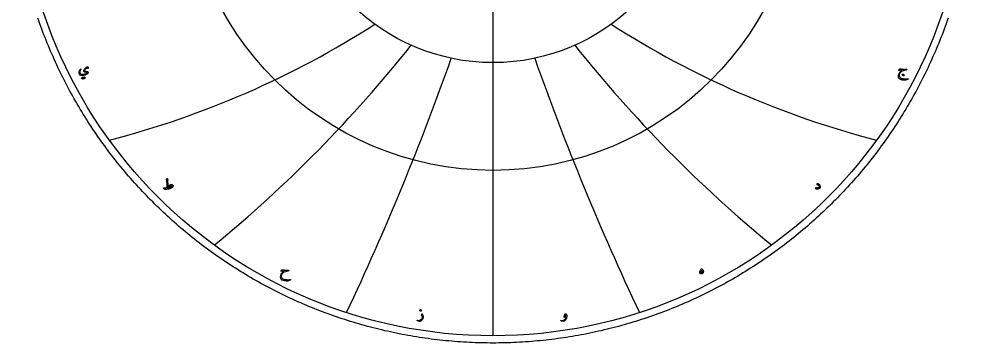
# Model space of a CAD drawing. Header units: millimetres. Extents: x -256 to 256, y -256 to 260.
# Drawn here: x -252 to 252, y -256 to -84 of the extents above; entities that cross this region are included whole.
import ezdxf

# ---------------------------------------------------------------- set-up
doc = ezdxf.new("R2010")
doc.units = ezdxf.units.MM
for name, color, linetype in [('CUT_OUTER', 1, 'Continuous'), ('ENGRAVE', 7, 'Continuous'), ('TEXT', 5, 'Continuous')]:
    doc.layers.add(name, color=color, linetype=linetype)

msp = doc.modelspace()

# ---------------------------------------------------------------- linework, layer by layer
at = {"layer": 'CUT_OUTER'}
msp.add_lwpolyline([(242.12, -83.3), (241.61, -84.78), (241.08, -86.26), (240.55, -87.74), (240.01, -89.21), (239.45, -90.68), (238.89, -92.15), (238.32, -93.62), (237.74, -95.08), (237.16, -96.53), (236.56, -97.99), (235.95, -99.44), (235.34, -100.88), (234.72, -102.32), (234.08, -103.76), (233.44, -105.2), (232.79, -106.63), (232.13, -108.05), (231.47, -109.48), (230.79, -110.89), (230.11, -112.31), (229.41, -113.72), (228.71, -115.12), (228, -116.52), (227.28, -117.92), (226.55, -119.31), (225.82, -120.7), (225.07, -122.08), (224.32, -123.46), (223.56, -124.84), (222.79, -126.21), (222.01, -127.57), (221.22, -128.93), (220.43, -130.29), (219.62, -131.64), (218.81, -132.98), (217.99, -134.32), (217.16, -135.66), (216.32, -136.99), (215.48, -138.31), (214.63, -139.63), (213.77, -140.94), (212.9, -142.25), (212.02, -143.56), (211.14, -144.86), (210.24, -146.15), (209.34, -147.44), (208.43, -148.72), (207.52, -149.99), (206.59, -151.26), (205.66, -152.53), (204.72, -153.79), (203.77, -155.04), (202.82, -156.29), (201.86, -157.53), (200.89, -158.77), (199.91, -160), (198.92, -161.22), (197.93, -162.44), (196.93, -163.65), (195.92, -164.85), (194.91, -166.05), (193.88, -167.24), (192.85, -168.43), (191.82, -169.61), (190.77, -170.79), (189.72, -171.95), (188.66, -173.11), (187.6, -174.27), (186.52, -175.42), (185.44, -176.56), (184.36, -177.69), (183.26, -178.82), (182.16, -179.94), (181.05, -181.05), (179.94, -182.16), (178.82, -183.26), (177.69, -184.36), (176.56, -185.44), (175.42, -186.52), (174.27, -187.6), (173.11, -188.66), (171.95, -189.72), (170.79, -190.77), (169.61, -191.82), (168.43, -192.85), (167.24, -193.88), (166.05, -194.91), (164.85, -195.92), (163.65, -196.93), (162.44, -197.93), (161.22, -198.92), (160, -199.91), (158.77, -200.89), (157.53, -201.86), (156.29, -202.82), (155.04, -203.77), (153.79, -204.72), (152.53, -205.66), (151.26, -206.59), (149.99, -207.52), (148.72, -208.43), (147.44, -209.34), (146.15, -210.24), (144.86, -211.14), (143.56, -212.02), (142.25, -212.9), (140.94, -213.77), (139.63, -214.63), (138.31, -215.48), (136.99, -216.32), (135.66, -217.16), (134.32, -217.99), (132.98, -218.81), (131.64, -219.62), (130.29, -220.43), (128.93, -221.22), (127.57, -222.01), (126.21, -222.79), (124.84, -223.56), (123.46, -224.32), (122.08, -225.07), (120.7, -225.82), (119.31, -226.55), (117.92, -227.28), (116.52, -228), (115.12, -228.71), (113.72, -229.41), (112.31, -230.11), (110.89, -230.79), (109.48, -231.47), (108.05, -232.13), (106.63, -232.79), (105.2, -233.44), (103.76, -234.08), (102.32, -234.72), (100.88, -235.34), (99.44, -235.95), (97.99, -236.56), (96.53, -237.16), (95.08, -237.74), (93.62, -238.32), (92.15, -238.89), (90.68, -239.45), (89.21, -240.01), (87.74, -240.55), (86.26, -241.08), (84.78, -241.61), (83.3, -242.12), (81.81, -242.63), (80.32, -243.13), (78.82, -243.61), (77.33, -244.09), (75.83, -244.56), (74.33, -245.02), (72.82, -245.48), (71.31, -245.92), (69.8, -246.35), (68.29, -246.77), (66.78, -247.19), (65.26, -247.59), (63.74, -247.99), (62.22, -248.38), (60.69, -248.75), (59.16, -249.12), (57.63, -249.48), (56.1, -249.83), (54.57, -250.17), (53.03, -250.5), (51.49, -250.82), (49.95, -251.13), (48.41, -251.43), (46.87, -251.72), (45.32, -252.01), (43.77, -252.28), (42.23, -252.54), (40.68, -252.8), (39.12, -253.04), (37.57, -253.28), (36.02, -253.5), (34.46, -253.72), (32.9, -253.93), (31.34, -254.12), (29.78, -254.31), (28.22, -254.49), (26.66, -254.66), (25.1, -254.82), (23.53, -254.97), (21.97, -255.11), (20.4, -255.24), (18.84, -255.36), (17.27, -255.47), (15.7, -255.57), (14.13, -255.66), (12.56, -255.74), (10.99, -255.81), (9.42, -255.88), (7.85, -255.93), (6.28, -255.97), (4.71, -256.01), (3.14, -256.03), (1.57, -256.05), (0, -256.05), (-1.57, -256.05), (-3.14, -256.03), (-4.71, -256.01), (-6.28, -255.97), (-7.85, -255.93), (-9.42, -255.88), (-10.99, -255.81), (-12.56, -255.74), (-14.13, -255.66), (-15.7, -255.57), (-17.27, -255.47), (-18.84, -255.36), (-20.4, -255.24), (-21.97, -255.11), (-23.53, -254.97), (-25.1, -254.82), (-26.66, -254.66), (-28.22, -254.49), (-29.78, -254.31), (-31.34, -254.12), (-32.9, -253.93), (-34.46, -253.72), (-36.02, -253.5), (-37.57, -253.28), (-39.12, -253.04), (-40.68, -252.8), (-42.23, -252.54), (-43.77, -252.28), (-45.32, -252.01), (-46.87, -251.72), (-48.41, -251.43), (-49.95, -251.13), (-51.49, -250.82), (-53.03, -250.5), (-54.57, -250.17), (-56.1, -249.83), (-57.63, -249.48), (-59.16, -249.12), (-60.69, -248.75), (-62.22, -248.38), (-63.74, -247.99), (-65.26, -247.59), (-66.78, -247.19), (-68.29, -246.77), (-69.8, -246.35), (-71.31, -245.92), (-72.82, -245.48), (-74.33, -245.02), (-75.83, -244.56), (-77.33, -244.09), (-78.82, -243.61), (-80.32, -243.13), (-81.81, -242.63), (-83.3, -242.12), (-84.78, -241.61), (-86.26, -241.08), (-87.74, -240.55), (-89.21, -240.01), (-90.68, -239.45), (-92.15, -238.89), (-93.62, -238.32), (-95.08, -237.74), (-96.53, -237.16), (-97.99, -236.56), (-99.44, -235.95), (-100.88, -235.34), (-102.32, -234.72), (-103.76, -234.08), (-105.2, -233.44), (-106.63, -232.79), (-108.05, -232.13), (-109.48, -231.47), (-110.89, -230.79), (-112.31, -230.11), (-113.72, -229.41), (-115.12, -228.71), (-116.52, -228), (-117.92, -227.28), (-119.31, -226.55), (-120.7, -225.82), (-122.08, -225.07), (-123.46, -224.32), (-124.84, -223.56), (-126.21, -222.79), (-127.57, -222.01), (-128.93, -221.22), (-130.29, -220.43), (-131.64, -219.62), (-132.98, -218.81), (-134.32, -217.99), (-135.66, -217.16), (-136.99, -216.32), (-138.31, -215.48), (-139.63, -214.63), (-140.94, -213.77), (-142.25, -212.9), (-143.56, -212.02), (-144.86, -211.14), (-146.15, -210.24), (-147.44, -209.34), (-148.72, -208.43), (-149.99, -207.52), (-151.26, -206.59), (-152.53, -205.66), (-153.79, -204.72), (-155.04, -203.77), (-156.29, -202.82), (-157.53, -201.86), (-158.77, -200.89), (-160, -199.91), (-161.22, -198.92), (-162.44, -197.93), (-163.65, -196.93), (-164.85, -195.92), (-166.05, -194.91), (-167.24, -193.88), (-168.43, -192.85), (-169.61, -191.82), (-170.79, -190.77), (-171.95, -189.72), (-173.11, -188.66), (-174.27, -187.6), (-175.42, -186.52), (-176.56, -185.44), (-177.69, -184.36), (-178.82, -183.26), (-179.94, -182.16), (-181.05, -181.05), (-182.16, -179.94), (-183.26, -178.82), (-184.36, -177.69), (-185.44, -176.56), (-186.52, -175.42), (-187.6, -174.27), (-188.66, -173.11), (-189.72, -171.95), (-190.77, -170.79), (-191.82, -169.61), (-192.85, -168.43), (-193.88, -167.24), (-194.91, -166.05), (-195.92, -164.85), (-196.93, -163.65), (-197.93, -162.44), (-198.92, -161.22), (-199.91, -160), (-200.89, -158.77), (-201.86, -157.53), (-202.82, -156.29), (-203.77, -155.04), (-204.72, -153.79), (-205.66, -152.53), (-206.59, -151.26), (-207.52, -149.99), (-208.43, -148.72), (-209.34, -147.44), (-210.24, -146.15), (-211.14, -144.86), (-212.02, -143.56), (-212.9, -142.25), (-213.77, -140.94), (-214.63, -139.63), (-215.48, -138.31), (-216.32, -136.99), (-217.16, -135.66), (-217.99, -134.32), (-218.81, -132.98), (-219.62, -131.64), (-220.43, -130.29), (-221.22, -128.93), (-222.01, -127.57), (-222.79, -126.21), (-223.56, -124.84), (-224.32, -123.46), (-225.07, -122.08), (-225.82, -120.7), (-226.55, -119.31), (-227.28, -117.92), (-228, -116.52), (-228.71, -115.12), (-229.41, -113.72), (-230.11, -112.31), (-230.79, -110.89), (-231.47, -109.48), (-232.13, -108.05), (-232.79, -106.63), (-233.44, -105.2), (-234.08, -103.76), (-234.72, -102.32), (-235.34, -100.88), (-235.95, -99.44), (-236.56, -97.99), (-237.16, -96.53), (-237.74, -95.08), (-238.32, -93.62), (-238.89, -92.15), (-239.45, -90.68), (-240.01, -89.21), (-240.55, -87.74), (-241.08, -86.26), (-241.61, -84.78), (-242.12, -83.3)], dxfattribs=at)
at = {"layer": 'ENGRAVE'}
for points in [[(0, -252.2), (0, 252.2)], [(0, -252.2), (0, -106.97)]]:
    msp.add_lwpolyline(points, dxfattribs=at)
for radius in [252.2, 164.25, 106.97]:
    msp.add_circle((0, 0), radius, dxfattribs=at)
for centre, radius, start, end in [((-327.64, 327.64), 491.6, 284.5572, 302.5898), ((327.64, 327.64), 491.6, 237.4102, 255.4428), ((-600.53, 346.72), 712.62, 309.39277, 321.41452), ((600.53, 346.72), 712.62, 218.58548, 230.60723), ((-1337.77, 358.45), 1394.66, 334.59625, 340.60713), ((1337.77, 358.45), 1394.66, 199.39287, 205.40375)]:
    msp.add_arc(centre, radius, start, end, dxfattribs=at)
at = {"layer": 'TEXT'}
for points in [[(-215.51, -110.07), (-215.76, -109.98), (-216.04, -109.98), (-216.35, -110.06), (-216.69, -110.21), (-216.9, -110.36), (-217.08, -110.54), (-217.22, -110.75), (-217.33, -110.99), (-217.34, -111.03), (-217.34, -111.08), (-217.33, -111.14), (-217.31, -111.19), (-217.19, -111.35), (-216.98, -111.48), (-216.69, -111.56), (-216.32, -111.61), (-215.95, -111.65), (-215.69, -111.72), (-215.52, -111.82), (-215.45, -111.96), (-215.45, -112.24), (-215.5, -112.49), (-215.62, -112.71), (-215.8, -112.9), (-216.38, -113.29), (-216.99, -113.58), (-217.64, -113.77), (-218.33, -113.85), (-219.09, -113.8), (-219.65, -113.57), (-220.02, -113.17), (-220.21, -112.6), (-220.22, -112.28), (-220.17, -111.94), (-220.07, -111.57), (-219.91, -111.17), (-219.86, -111.06), (-219.8, -110.96), (-219.74, -110.85), (-219.69, -110.76), (-219.62, -110.66), (-219.56, -110.57), (-219.49, -110.48), (-219.43, -110.39), (-219.39, -110.36), (-219.36, -110.34), (-219.33, -110.35), (-219.3, -110.38), (-219.29, -110.41), (-219.28, -110.45), (-219.29, -110.48), (-219.31, -110.52), (-219.63, -111.03), (-219.82, -111.49), (-219.88, -111.9), (-219.81, -112.27), (-219.58, -112.65), (-219.24, -112.92), (-218.8, -113.07), (-218.26, -113.12), (-217.56, -113.06), (-216.93, -112.92), (-216.36, -112.69), (-215.87, -112.37), (-215.84, -112.34), (-215.83, -112.31), (-215.84, -112.28), (-215.86, -112.26), (-215.97, -112.21), (-216.15, -112.16), (-216.41, -112.13), (-216.74, -112.1), (-217.08, -112.06), (-217.34, -111.98), (-217.52, -111.87), (-217.61, -111.72), (-217.66, -111.54), (-217.67, -111.35), (-217.65, -111.15), (-217.6, -110.95), (-217.43, -110.55), (-217.19, -110.18), (-216.88, -109.84), (-216.51, -109.53), (-216.41, -109.46), (-216.31, -109.4), (-216.22, -109.34), (-216.13, -109.3), (-216.04, -109.27), (-215.96, -109.24), (-215.88, -109.22), (-215.8, -109.21), (-215.51, -109.24), (-215.33, -109.37), (-215.26, -109.6), (-215.31, -109.93), (-215.34, -110.02), (-215.39, -110.08), (-215.44, -110.09), (-215.51, -110.07)], [(220.09, -110.55), (219.9, -110.96), (219.88, -110.99), (219.87, -111.01), (219.84, -111.03), (219.82, -111.03), (218.96, -111.17), (218.24, -111.34), (217.66, -111.53), (217.22, -111.76), (216.61, -112.26), (216.21, -112.81), (216.04, -113.41), (216.09, -114.06), (216.22, -114.41), (216.45, -114.72), (216.78, -114.99), (217.2, -115.22), (217.5, -115.33), (217.86, -115.41), (218.3, -115.47), (218.82, -115.52), (219.09, -115.53), (219.36, -115.54), (219.63, -115.54), (219.89, -115.54), (220.14, -115.53), (220.39, -115.52), (220.64, -115.51), (220.88, -115.49), (220.93, -115.49), (220.98, -115.49), (221.01, -115.5), (221.03, -115.52), (221.04, -115.55), (221.05, -115.57), (221.04, -115.6), (221.03, -115.62), (221.02, -115.64), (221.01, -115.65), (221, -115.66), (220.99, -115.67), (220.98, -115.67), (220.96, -115.68), (220.95, -115.69), (220.93, -115.69), (220.71, -115.77), (220.51, -115.84), (220.34, -115.92), (220.2, -116), (220.1, -116.05), (220.02, -116.1), (219.94, -116.14), (219.87, -116.17), (219.82, -116.2), (219.77, -116.22), (219.73, -116.23), (219.7, -116.24), (218.64, -116.28), (217.74, -116.2), (217, -116.01), (216.42, -115.7), (216, -115.28), (215.75, -114.76), (215.67, -114.13), (215.77, -113.4), (216.02, -112.66), (216.42, -112.03), (216.96, -111.51), (217.64, -111.1), (217.16, -111), (216.74, -110.98), (216.38, -111.03), (216.08, -111.15), (216.05, -111.16), (216.03, -111.17), (216, -111.17), (215.98, -111.17), (215.97, -111.16), (215.96, -111.15), (215.95, -111.13), (215.95, -111.11), (215.96, -111.02), (215.97, -110.92), (216, -110.83), (216.02, -110.73), (216.12, -110.55), (216.28, -110.42), (216.49, -110.33), (216.77, -110.29), (216.94, -110.29), (217.16, -110.31), (217.42, -110.35), (217.72, -110.41), (218.03, -110.46), (218.32, -110.5), (218.59, -110.52), (218.83, -110.52), (218.94, -110.52), (219.06, -110.51), (219.19, -110.5), (219.33, -110.49), (219.47, -110.47), (219.62, -110.45), (219.78, -110.43), (219.94, -110.41), (220.03, -110.4), (220.09, -110.43), (220.11, -110.47), (220.09, -110.55)], [(-217.68, -114.53), (-217.67, -114.52), (-217.65, -114.52), (-217.64, -114.52), (-217.61, -114.52), (-217.54, -114.55), (-217.46, -114.58), (-217.39, -114.61), (-217.32, -114.65), (-217.26, -114.69), (-217.19, -114.73), (-217.13, -114.78), (-217.06, -114.84), (-217.05, -114.85), (-217.05, -114.87), (-217.05, -114.89), (-217.06, -114.91), (-217.43, -115.49), (-217.44, -115.5), (-217.45, -115.5), (-217.47, -115.49), (-217.5, -115.48), (-217.51, -115.46), (-217.54, -115.44), (-217.58, -115.42), (-217.63, -115.39), (-217.69, -115.35), (-217.76, -115.31), (-217.84, -115.26), (-217.94, -115.21), (-218.23, -115.66), (-218.25, -115.68), (-218.26, -115.68), (-218.29, -115.67), (-218.31, -115.66), (-218.33, -115.64), (-218.37, -115.62), (-218.41, -115.59), (-218.47, -115.55), (-218.55, -115.5), (-218.63, -115.45), (-218.74, -115.39), (-218.85, -115.32), (-218.87, -115.3), (-218.87, -115.29), (-218.87, -115.28), (-218.86, -115.27), (-218.48, -114.7), (-218.47, -114.69), (-218.46, -114.69), (-218.44, -114.69), (-218.42, -114.69), (-218.35, -114.71), (-218.29, -114.73), (-218.23, -114.76), (-218.17, -114.79), (-218.11, -114.83), (-218.06, -114.86), (-218.01, -114.9), (-217.95, -114.94)], [(218.09, -113.05), (218.1, -113.05), (218.11, -113.04), (218.13, -113.04), (218.15, -113.04), (218.3, -113.1), (218.44, -113.17), (218.58, -113.26), (218.7, -113.36), (218.71, -113.38), (218.72, -113.4), (218.72, -113.41), (218.71, -113.43), (218.35, -114.01), (218.33, -114.03), (218.31, -114.03), (218.29, -114.02), (218.27, -114.01), (218.25, -113.99), (218.21, -113.97), (218.17, -113.94), (218.11, -113.9), (218.03, -113.85), (217.95, -113.8), (217.84, -113.74), (217.73, -113.67), (217.71, -113.65), (217.7, -113.64), (217.7, -113.63), (217.71, -113.62)], [(-173.64, -168.97), (-173.61, -168.89), (-173.57, -168.81), (-173.55, -168.75), (-173.52, -168.69), (-173.5, -168.65), (-173.48, -168.61), (-173.47, -168.59), (-173.47, -168.58), (-173.45, -168.56), (-173.44, -168.55), (-173.42, -168.54), (-173.4, -168.54), (-173.38, -168.54), (-173.36, -168.55), (-173.35, -168.56), (-173.34, -168.58), (-173.3, -168.68), (-173.26, -168.77), (-173.23, -168.85), (-173.2, -168.91), (-173.19, -168.94), (-173.17, -168.97), (-173.15, -169), (-173.12, -169.03), (-173.09, -169.07), (-173.06, -169.11), (-173.03, -169.15), (-172.99, -169.19), (-172.97, -169.23), (-172.96, -169.27), (-172.97, -169.31), (-172.99, -169.35), (-173.14, -169.54), (-173.16, -169.58), (-173.17, -169.61), (-173.18, -169.64), (-173.18, -169.68), (-173.1, -170.53), (-173.06, -171.22), (-173.03, -171.75), (-173.04, -172.11), (-173.05, -172.25), (-173.06, -172.38), (-173.07, -172.49), (-173.08, -172.59), (-173.09, -172.68), (-173.1, -172.76), (-173.11, -172.82), (-173.12, -172.88), (-172.89, -172.7), (-172.67, -172.54), (-172.47, -172.4), (-172.29, -172.28), (-172.13, -172.17), (-171.98, -172.08), (-171.86, -172), (-171.75, -171.94), (-171.55, -171.86), (-171.37, -171.79), (-171.2, -171.74), (-171.04, -171.71), (-170.96, -171.71), (-170.87, -171.73), (-170.78, -171.76), (-170.69, -171.81), (-170.5, -171.95), (-170.36, -172.07), (-170.27, -172.2), (-170.24, -172.32), (-170.24, -172.45), (-170.27, -172.6), (-170.33, -172.76), (-170.42, -172.94), (-170.51, -173.12), (-170.6, -173.27), (-170.68, -173.39), (-170.76, -173.48), (-170.91, -173.59), (-171.17, -173.72), (-171.53, -173.86), (-172.01, -174.01), (-172.28, -174.09), (-172.55, -174.16), (-172.82, -174.22), (-173.1, -174.27), (-173.38, -174.31), (-173.66, -174.34), (-173.95, -174.37), (-174.24, -174.39), (-174.35, -174.37), (-174.45, -174.34), (-174.54, -174.32), (-174.63, -174.28), (-174.72, -174.25), (-174.8, -174.2), (-174.88, -174.16), (-174.95, -174.11), (-175.08, -174.02), (-175.19, -173.92), (-175.28, -173.82), (-175.35, -173.72), (-175.38, -173.64), (-175.39, -173.59), (-175.37, -173.56), (-175.32, -173.55), (-175.17, -173.57), (-175.02, -173.58), (-174.85, -173.59), (-174.67, -173.6), (-174.48, -173.6), (-174.28, -173.59), (-174.07, -173.58), (-173.85, -173.57), (-173.33, -173.07), (-173.33, -172.86), (-173.32, -172.66), (-173.32, -172.45), (-173.32, -172.25), (-173.33, -172.04), (-173.34, -171.82), (-173.36, -171.61), (-173.37, -171.39), (-173.39, -171.17), (-173.41, -170.96), (-173.44, -170.76), (-173.46, -170.56), (-173.48, -170.37), (-173.5, -170.19), (-173.52, -170.02), (-173.54, -169.85), (-173.56, -169.69), (-173.58, -169.55), (-173.6, -169.43), (-173.61, -169.33), (-173.62, -169.25), (-173.63, -169.19), (-173.64, -169.14), (-173.65, -169.11), (-173.66, -169.08), (-173.66, -169.04), (-173.65, -169.01), (-173.64, -168.97)], [(172.39, -171.68), (172.42, -171.59), (172.45, -171.51), (172.48, -171.43), (172.51, -171.37), (172.54, -171.31), (172.57, -171.26), (172.59, -171.22), (172.61, -171.19), (172.65, -171.16), (172.69, -171.15), (172.74, -171.16), (172.79, -171.18), (173.25, -171.48), (173.6, -171.84), (173.85, -172.25), (173.99, -172.7), (174.01, -172.83), (174.03, -172.96), (174.03, -173.08), (174.03, -173.21), (174.02, -173.32), (174.01, -173.44), (173.98, -173.54), (173.95, -173.65), (173.93, -173.7), (173.89, -173.75), (173.84, -173.8), (173.79, -173.83), (173.61, -173.92), (173.42, -174), (173.22, -174.07), (173.02, -174.12), (172.81, -174.16), (172.6, -174.19), (172.38, -174.21), (172.17, -174.22), (171.91, -174.18), (171.75, -174.03), (171.69, -173.78), (171.73, -173.43), (171.75, -173.39), (171.77, -173.36), (171.79, -173.34), (171.82, -173.33), (171.85, -173.33), (171.88, -173.34), (171.91, -173.36), (171.94, -173.38), (172.04, -173.43), (172.16, -173.46), (172.33, -173.47), (172.52, -173.45), (172.95, -173.39), (173.29, -173.32), (173.56, -173.24), (173.75, -173.16), (173.76, -173.15), (173.77, -173.13), (173.77, -173.1), (173.77, -173.07), (173.64, -172.7), (173.38, -172.38), (173.01, -172.1), (172.51, -171.86), (172.44, -171.82), (172.4, -171.78), (172.38, -171.74), (172.39, -171.68)], [(-171.99, -172.59), (-172.29, -172.72), (-172.62, -172.91), (-172.99, -173.18), (-173.39, -173.52), (-173, -173.47), (-172.63, -173.41), (-172.28, -173.34), (-171.95, -173.26), (-171.64, -173.16), (-171.36, -173.06), (-171.09, -172.95), (-170.84, -172.83), (-171.01, -172.63), (-171.26, -172.52), (-171.58, -172.51), (-171.99, -172.59)], [(110.75, -216.61), (110.82, -216.58), (110.9, -216.57), (110.98, -216.59), (111.07, -216.63), (111.3, -216.79), (111.5, -216.96), (111.65, -217.16), (111.78, -217.38), (111.86, -217.6), (111.91, -217.83), (111.91, -218.07), (111.88, -218.31), (111.81, -218.53), (111.73, -218.73), (111.62, -218.9), (111.48, -219.05), (111.33, -219.17), (111.17, -219.25), (110.99, -219.3), (110.81, -219.32), (110.57, -219.3), (110.37, -219.23), (110.22, -219.12), (110.11, -218.95), (110.05, -218.74), (110.02, -218.51), (110.04, -218.24), (110.1, -217.95), (110.2, -217.64), (110.33, -217.35), (110.5, -217.08), (110.7, -216.82), (110.71, -216.81), (110.71, -216.79), (110.71, -216.76), (110.72, -216.72), (110.72, -216.68), (110.73, -216.64), (110.74, -216.62), (110.75, -216.61)], [(-108.62, -217.38), (-108.8, -217.8), (-108.82, -217.83), (-108.84, -217.85), (-108.86, -217.86), (-108.89, -217.87), (-109.75, -218.01), (-110.47, -218.17), (-111.04, -218.37), (-111.48, -218.6), (-112.1, -219.1), (-112.49, -219.65), (-112.66, -220.25), (-112.62, -220.9), (-112.48, -221.25), (-112.25, -221.56), (-111.93, -221.83), (-111.51, -222.06), (-111.21, -222.16), (-110.84, -222.25), (-110.4, -222.31), (-109.89, -222.35), (-109.61, -222.37), (-109.35, -222.38), (-109.08, -222.38), (-108.82, -222.38), (-108.56, -222.37), (-108.31, -222.36), (-108.07, -222.35), (-107.83, -222.33), (-107.77, -222.33), (-107.73, -222.33), (-107.69, -222.34), (-107.67, -222.36), (-107.66, -222.39), (-107.66, -222.41), (-107.66, -222.44), (-107.67, -222.46), (-107.68, -222.48), (-107.69, -222.49), (-107.7, -222.5), (-107.72, -222.5), (-107.73, -222.51), (-107.74, -222.52), (-107.76, -222.52), (-107.77, -222.53), (-108, -222.6), (-108.19, -222.68), (-108.36, -222.75), (-108.51, -222.83), (-108.6, -222.89), (-108.69, -222.94), (-108.76, -222.98), (-108.83, -223.01), (-108.89, -223.04), (-108.94, -223.05), (-108.98, -223.07), (-109, -223.07), (-110.06, -223.11), (-110.96, -223.04), (-111.7, -222.85), (-112.29, -222.54), (-112.71, -222.12), (-112.96, -221.6), (-113.03, -220.97), (-112.94, -220.23), (-112.68, -219.49), (-112.29, -218.86), (-111.75, -218.34), (-111.06, -217.93), (-111.55, -217.84), (-111.97, -217.82), (-112.33, -217.87), (-112.63, -217.99), (-112.65, -218), (-112.68, -218), (-112.7, -218), (-112.72, -218), (-112.74, -218), (-112.75, -217.99), (-112.76, -217.97), (-112.76, -217.95), (-112.75, -217.85), (-112.73, -217.76), (-112.71, -217.66), (-112.68, -217.57), (-112.58, -217.39), (-112.43, -217.25), (-112.21, -217.17), (-111.94, -217.13), (-111.77, -217.13), (-111.55, -217.15), (-111.29, -217.19), (-110.99, -217.24), (-110.67, -217.3), (-110.38, -217.34), (-110.12, -217.36), (-109.88, -217.36), (-109.76, -217.36), (-109.64, -217.35), (-109.51, -217.34), (-109.38, -217.33), (-109.23, -217.31), (-109.08, -217.29), (-108.93, -217.27), (-108.76, -217.24), (-108.67, -217.24), (-108.62, -217.26), (-108.6, -217.31), (-108.62, -217.38)], [(111.49, -218.27), (111.52, -218.23), (111.53, -218.18), (111.5, -218.12), (111.45, -218.04), (111.27, -217.85), (111.1, -217.71), (110.93, -217.63), (110.76, -217.61), (110.68, -217.62), (110.61, -217.66), (110.54, -217.73), (110.48, -217.83), (110.43, -217.94), (110.4, -218.03), (110.39, -218.11), (110.4, -218.18), (110.45, -218.31), (110.55, -218.4), (110.68, -218.45), (110.85, -218.47), (111.04, -218.46), (111.21, -218.42), (111.36, -218.36), (111.49, -218.27)], [(-37.87, -240.61), (-37.87, -240.6), (-37.87, -240.59), (-37.86, -240.58), (-37.85, -240.57), (-37.83, -240.57), (-37.8, -240.58), (-37.77, -240.6), (-37.74, -240.63), (-37.59, -240.8), (-37.47, -241), (-37.37, -241.22), (-37.29, -241.46), (-37.22, -241.73), (-37.18, -241.99), (-37.17, -242.25), (-37.18, -242.5), (-37.25, -242.83), (-37.36, -243.15), (-37.52, -243.46), (-37.72, -243.75), (-37.96, -244.02), (-38.24, -244.24), (-38.55, -244.4), (-38.9, -244.52), (-38.99, -244.54), (-39.08, -244.55), (-39.18, -244.54), (-39.27, -244.51), (-39.48, -244.44), (-39.68, -244.37), (-39.85, -244.3), (-40, -244.25), (-40.13, -244.19), (-40.24, -244.14), (-40.33, -244.1), (-40.39, -244.06), (-40.4, -244.05), (-40.41, -244.04), (-40.42, -244.03), (-40.42, -244.02), (-40.42, -244), (-40.42, -243.99), (-40.41, -243.97), (-40.4, -243.96), (-40.39, -243.95), (-40.37, -243.95), (-40.35, -243.95), (-40.33, -243.95), (-40.2, -243.99), (-40.07, -244.02), (-39.95, -244.04), (-39.83, -244.06), (-39.72, -244.07), (-39.62, -244.07), (-39.51, -244.07), (-39.42, -244.06), (-39.32, -244.05), (-39.22, -244.02), (-39.11, -243.99), (-39, -243.95), (-38.89, -243.9), (-38.77, -243.84), (-38.66, -243.78), (-38.53, -243.7), (-38.19, -243.45), (-37.9, -243.18), (-37.65, -242.9), (-37.46, -242.58), (-37.44, -242.56), (-37.44, -242.53), (-37.44, -242.5), (-37.44, -242.46), (-37.52, -242.24), (-37.65, -242), (-37.82, -241.74), (-38.05, -241.45), (-38.05, -241.43), (-38.06, -241.41), (-38.06, -241.4), (-38.06, -241.38)], [(-38.66, -238.2), (-38.65, -238.19), (-38.64, -238.19), (-38.62, -238.19), (-38.6, -238.19), (-38.45, -238.25), (-38.31, -238.32), (-38.18, -238.41), (-38.05, -238.51), (-38.04, -238.53), (-38.04, -238.54), (-38.04, -238.56), (-38.05, -238.57), (-38.41, -239.16), (-38.42, -239.18), (-38.44, -239.18), (-38.46, -239.17), (-38.49, -239.15), (-38.51, -239.14), (-38.54, -239.12), (-38.59, -239.09), (-38.65, -239.05), (-38.72, -239), (-38.81, -238.95), (-38.91, -238.88), (-39.03, -238.81), (-39.04, -238.8), (-39.05, -238.79), (-39.05, -238.78), (-39.04, -238.77)], [(37.99, -241.27), (38.14, -240.94), (38.29, -240.71), (38.45, -240.57), (38.63, -240.53), (38.74, -240.54), (38.85, -240.6), (38.95, -240.7), (39.05, -240.83), (39.09, -240.91), (39.14, -240.99), (39.17, -241.08), (39.2, -241.16), (39.23, -241.25), (39.25, -241.34), (39.27, -241.43), (39.29, -241.52), (39.3, -241.74), (39.29, -241.99), (39.25, -242.27), (39.17, -242.6), (39.06, -242.94), (38.91, -243.26), (38.72, -243.57), (38.49, -243.86), (38.25, -244.12), (38.03, -244.31), (37.84, -244.42), (37.68, -244.47), (37.51, -244.48), (37.32, -244.48), (37.1, -244.46), (36.86, -244.43), (36.73, -244.41), (36.62, -244.39), (36.51, -244.36), (36.42, -244.34), (36.33, -244.31), (36.25, -244.29), (36.18, -244.26), (36.12, -244.24), (36.08, -244.22), (36.06, -244.2), (36.05, -244.17), (36.04, -244.15), (36.06, -244.12), (36.08, -244.11), (36.11, -244.1), (36.14, -244.1), (36.44, -244.13), (36.73, -244.13), (37.02, -244.11), (37.3, -244.06), (37.38, -244.03), (37.48, -243.99), (37.58, -243.93), (37.7, -243.86), (37.82, -243.78), (37.95, -243.68), (38.09, -243.56), (38.24, -243.44), (38.39, -243.3), (38.52, -243.18), (38.64, -243.06), (38.74, -242.94), (38.82, -242.83), (38.89, -242.73), (38.94, -242.63), (38.98, -242.53), (38.96, -242.39), (38.94, -242.28), (38.91, -242.21), (38.88, -242.17), (38.73, -242.36), (38.55, -242.46), (38.35, -242.47), (38.13, -242.4), (37.95, -242.24), (37.87, -242), (37.88, -241.68), (37.99, -241.27)], [(38.7, -241.55), (38.59, -241.42), (38.47, -241.37), (38.34, -241.4), (38.22, -241.52), (38.32, -241.61), (38.44, -241.64), (38.56, -241.62), (38.7, -241.55)]]:
    msp.add_lwpolyline(points, close=True, dxfattribs=at)

doc.saveas('drawing.dxf')
